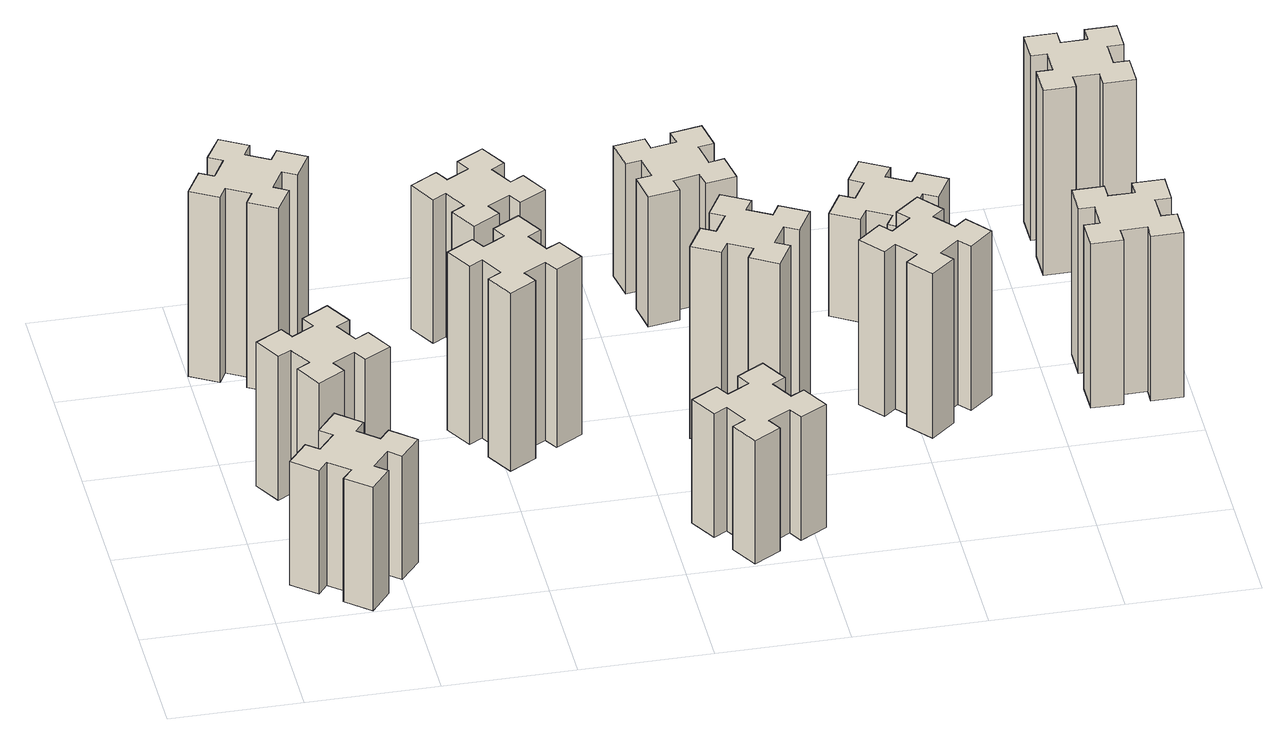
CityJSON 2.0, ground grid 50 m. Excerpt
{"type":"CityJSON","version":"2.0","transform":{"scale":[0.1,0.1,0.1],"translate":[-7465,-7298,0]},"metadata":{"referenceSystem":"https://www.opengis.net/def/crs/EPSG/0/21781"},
"CityObjects":{
"building1":{"type":"Building","attributes":{"class":"1000","function":"1000","usage":"1000","yearOfConstruction":2016,"roofType":"1000","measuredHeight":54,"storeysAboveGround":30,"storeysBelowGround":0},"geometry":[{"type":"Solid","lod":"1","boundaries":[[[[0,1,2,3,4,5,6,7,8,9,10,11,12,13,14,15,16,17,18,19]],[[17,16,20,21]],[[16,15,22,20]],[[15,14,23,22]],[[14,13,24,23]],[[13,12,25,24]],[[12,11,26,25]],[[11,10,27,26]],[[10,9,28,27]],[[9,8,29,28]],[[8,7,30,29]],[[7,6,31,30]],[[6,5,32,31]],[[5,4,33,32]],[[4,3,34,33]],[[3,2,35,34]],[[2,1,36,35]],[[1,0,37,36]],[[0,19,38,37]],[[19,18,39,38]],[[18,17,21,39]],[[24,25,26,27,28,29,30,31,32,33,34,35,36,37,38,39,21,20,22,23]]]]}]},
"building2":{"type":"Building","attributes":{"class":"1000","function":"1000","usage":"1000","yearOfConstruction":2016,"roofType":"1000","measuredHeight":63,"storeysAboveGround":30,"storeysBelowGround":0},"geometry":[{"type":"Solid","lod":"1","boundaries":[[[[40,41,42,43,44,45,46,47,48,49,50,51,52,53,54,55,56,57,58,59]],[[57,56,60,61]],[[56,55,62,60]],[[55,54,63,62]],[[54,53,64,63]],[[53,52,65,64]],[[52,51,66,65]],[[51,50,67,66]],[[50,49,68,67]],[[49,48,69,68]],[[48,47,70,69]],[[47,46,71,70]],[[46,45,72,71]],[[45,44,73,72]],[[44,43,74,73]],[[43,42,75,74]],[[42,41,76,75]],[[41,40,77,76]],[[40,59,78,77]],[[59,58,79,78]],[[58,57,61,79]],[[64,65,66,67,68,69,70,71,72,73,74,75,76,77,78,79,61,60,62,63]]]]}]},
"building3":{"type":"Building","attributes":{"class":"1000","function":"1000","usage":"1000","yearOfConstruction":2016,"roofType":"1000","measuredHeight":81,"storeysAboveGround":30,"storeysBelowGround":0},"geometry":[{"type":"Solid","lod":"1","boundaries":[[[[80,81,82,83,84,85,86,87,88,89,90,91,92,93,94,95,96,97,98,99]],[[97,96,100,101]],[[96,95,102,100]],[[95,94,103,102]],[[94,93,104,103]],[[93,92,105,104]],[[92,91,106,105]],[[91,90,107,106]],[[90,89,108,107]],[[89,88,109,108]],[[88,87,110,109]],[[87,86,111,110]],[[86,85,112,111]],[[85,84,113,112]],[[84,83,114,113]],[[83,82,115,114]],[[82,81,116,115]],[[81,80,117,116]],[[80,99,118,117]],[[99,98,119,118]],[[98,97,101,119]],[[104,105,106,107,108,109,110,111,112,113,114,115,116,117,118,119,101,100,102,103]]]]}]},
"building4":{"type":"Building","attributes":{"class":"1000","function":"1000","usage":"1000","yearOfConstruction":2016,"roofType":"1000","measuredHeight":78,"storeysAboveGround":30,"storeysBelowGround":0},"geometry":[{"type":"Solid","lod":"1","boundaries":[[[[120,121,122,123,124,125,126,127,128,129,130,131,132,133,134,135,136,137,138,139]],[[137,136,140,141]],[[136,135,142,140]],[[135,134,143,142]],[[134,133,144,143]],[[133,132,145,144]],[[132,131,146,145]],[[131,130,147,146]],[[130,129,148,147]],[[129,128,149,148]],[[128,127,150,149]],[[127,126,151,150]],[[126,125,152,151]],[[125,124,153,152]],[[124,123,154,153]],[[123,122,155,154]],[[122,121,156,155]],[[121,120,157,156]],[[120,139,158,157]],[[139,138,159,158]],[[138,137,141,159]],[[144,145,146,147,148,149,150,151,152,153,154,155,156,157,158,159,141,140,142,143]]]]}]},
"building5":{"type":"Building","attributes":{"class":"1000","function":"1000","usage":"1000","yearOfConstruction":2016,"roofType":"1000","measuredHeight":63,"storeysAboveGround":30,"storeysBelowGround":0},"geometry":[{"type":"Solid","lod":"1","boundaries":[[[[160,161,162,163,164,165,166,167,168,169,170,171,172,173,174,175,176,177,178,179]],[[177,176,180,181]],[[176,175,182,180]],[[175,174,183,182]],[[174,173,184,183]],[[173,172,185,184]],[[172,171,186,185]],[[171,170,187,186]],[[170,169,188,187]],[[169,168,189,188]],[[168,167,190,189]],[[167,166,191,190]],[[166,165,192,191]],[[165,164,193,192]],[[164,163,194,193]],[[163,162,195,194]],[[162,161,196,195]],[[161,160,197,196]],[[160,179,198,197]],[[179,178,199,198]],[[178,177,181,199]],[[184,185,186,187,188,189,190,191,192,193,194,195,196,197,198,199,181,180,182,183]]]]}]},
"building6":{"type":"Building","attributes":{"class":"1000","function":"1000","usage":"1000","yearOfConstruction":2016,"roofType":"1000","measuredHeight":54,"storeysAboveGround":30,"storeysBelowGround":0},"geometry":[{"type":"Solid","lod":"1","boundaries":[[[[200,201,202,203,204,205,206,207,208,209,210,211,212,213,214,215,216,217,218,219]],[[217,216,220,221]],[[216,215,222,220]],[[215,214,223,222]],[[214,213,224,223]],[[213,212,225,224]],[[212,211,226,225]],[[211,210,227,226]],[[210,209,228,227]],[[209,208,229,228]],[[208,207,230,229]],[[207,206,231,230]],[[206,205,232,231]],[[205,204,233,232]],[[204,203,234,233]],[[203,202,235,234]],[[202,201,236,235]],[[201,200,237,236]],[[200,219,238,237]],[[219,218,239,238]],[[218,217,221,239]],[[224,225,226,227,228,229,230,231,232,233,234,235,236,237,238,239,221,220,222,223]]]]}]},
"building7":{"type":"Building","attributes":{"class":"1000","function":"1000","usage":"1000","yearOfConstruction":2016,"roofType":"1000","measuredHeight":84,"storeysAboveGround":30,"storeysBelowGround":0},"geometry":[{"type":"Solid","lod":"1","boundaries":[[[[240,241,242,243,244,245,246,247,248,249,250,251,252,253,254,255,256,257,258,259]],[[257,256,260,261]],[[256,255,262,260]],[[255,254,263,262]],[[254,253,264,263]],[[253,252,265,264]],[[252,251,266,265]],[[251,250,267,266]],[[250,249,268,267]],[[249,248,269,268]],[[248,247,270,269]],[[247,246,271,270]],[[246,245,272,271]],[[245,244,273,272]],[[244,243,274,273]],[[243,242,275,274]],[[242,241,276,275]],[[241,240,277,276]],[[240,259,278,277]],[[259,258,279,278]],[[258,257,261,279]],[[264,265,266,267,268,269,270,271,272,273,274,275,276,277,278,279,261,260,262,263]]]]}]},
"building8":{"type":"Building","attributes":{"class":"1000","function":"1000","usage":"1000","yearOfConstruction":2016,"roofType":"1000","measuredHeight":57,"storeysAboveGround":30,"storeysBelowGround":0},"geometry":[{"type":"Solid","lod":"1","boundaries":[[[[280,281,282,283,284,285,286,287,288,289,290,291,292,293,294,295,296,297,298,299]],[[297,296,300,301]],[[296,295,302,300]],[[295,294,303,302]],[[294,293,304,303]],[[293,292,305,304]],[[292,291,306,305]],[[291,290,307,306]],[[290,289,308,307]],[[289,288,309,308]],[[288,287,310,309]],[[287,286,311,310]],[[286,285,312,311]],[[285,284,313,312]],[[284,283,314,313]],[[283,282,315,314]],[[282,281,316,315]],[[281,280,317,316]],[[280,299,318,317]],[[299,298,319,318]],[[298,297,301,319]],[[304,305,306,307,308,309,310,311,312,313,314,315,316,317,318,319,301,300,302,303]]]]}]},
"building9":{"type":"Building","attributes":{"class":"1000","function":"1000","usage":"1000","yearOfConstruction":2016,"roofType":"1000","measuredHeight":72,"storeysAboveGround":30,"storeysBelowGround":0},"geometry":[{"type":"Solid","lod":"1","boundaries":[[[[320,321,322,323,324,325,326,327,328,329,330,331,332,333,334,335,336,337,338,339]],[[337,336,340,341]],[[336,335,342,340]],[[335,334,343,342]],[[334,333,344,343]],[[333,332,345,344]],[[332,331,346,345]],[[331,330,347,346]],[[330,329,348,347]],[[329,328,349,348]],[[328,327,350,349]],[[327,326,351,350]],[[326,325,352,351]],[[325,324,353,352]],[[324,323,354,353]],[[323,322,355,354]],[[322,321,356,355]],[[321,320,357,356]],[[320,339,358,357]],[[339,338,359,358]],[[338,337,341,359]],[[344,345,346,347,348,349,350,351,352,353,354,355,356,357,358,359,341,340,342,343]]]]}]},
"building10":{"type":"Building","attributes":{"class":"1000","function":"1000","usage":"1000","yearOfConstruction":2016,"roofType":"1000","measuredHeight":45,"storeysAboveGround":30,"storeysBelowGround":0},"geometry":[{"type":"Solid","lod":"1","boundaries":[[[[360,361,362,363,364,365,366,367,368,369,370,371,372,373,374,375,376,377,378,379]],[[377,376,380,381]],[[376,375,382,380]],[[375,374,383,382]],[[374,373,384,383]],[[373,372,385,384]],[[372,371,386,385]],[[371,370,387,386]],[[370,369,388,387]],[[369,368,389,388]],[[368,367,390,389]],[[367,366,391,390]],[[366,365,392,391]],[[365,364,393,392]],[[364,363,394,393]],[[363,362,395,394]],[[362,361,396,395]],[[361,360,397,396]],[[360,379,398,397]],[[379,378,399,398]],[[378,377,381,399]],[[384,385,386,387,388,389,390,391,392,393,394,395,396,397,398,399,381,380,382,383]]]]}]},
"building11":{"type":"Building","attributes":{"class":"1000","function":"1000","usage":"1000","yearOfConstruction":2016,"roofType":"1000","measuredHeight":72,"storeysAboveGround":30,"storeysBelowGround":0},"geometry":[{"type":"Solid","lod":"1","boundaries":[[[[400,401,402,403,404,405,406,407,408,409,410,411,412,413,414,415,416,417,418,419]],[[417,416,420,421]],[[416,415,422,420]],[[415,414,423,422]],[[414,413,424,423]],[[413,412,425,424]],[[412,411,426,425]],[[411,410,427,426]],[[410,409,428,427]],[[409,408,429,428]],[[408,407,430,429]],[[407,406,431,430]],[[406,405,432,431]],[[405,404,433,432]],[[404,403,434,433]],[[403,402,435,434]],[[402,401,436,435]],[[401,400,437,436]],[[400,419,438,437]],[[419,418,439,438]],[[418,417,421,439]],[[424,425,426,427,428,429,430,431,432,433,434,435,436,437,438,439,421,420,422,423]]]]}]},
"building12":{"type":"Building","attributes":{"class":"1000","function":"1000","usage":"1000","yearOfConstruction":2016,"roofType":"1000","measuredHeight":81,"storeysAboveGround":30,"storeysBelowGround":0},"geometry":[{"type":"Solid","lod":"1","boundaries":[[[[440,441,442,443,444,445,446,447,448,449,450,451,452,453,454,455,456,457,458,459]],[[457,456,460,461]],[[456,455,462,460]],[[455,454,463,462]],[[454,453,464,463]],[[453,452,465,464]],[[452,451,466,465]],[[451,450,467,466]],[[450,449,468,467]],[[449,448,469,468]],[[448,447,470,469]],[[447,446,471,470]],[[446,445,472,471]],[[445,444,473,472]],[[444,443,474,473]],[[443,442,475,474]],[[442,441,476,475]],[[441,440,477,476]],[[440,459,478,477]],[[459,458,479,478]],[[458,457,461,479]],[[464,465,466,467,468,469,470,471,472,473,474,475,476,477,478,479,461,460,462,463]]]]}]}
},
"vertices":[
[387,136,0],[452,213,0],[498,174,0],[575,266,0],[483,343,0],[444,297,0],[368,362,0],[406,408,0],[314,485,0],[237,393,0],[283,354,0],[219,278,0],[173,316,0],[96,224,0],[188,147,0],[226,193,0],[303,129,0],[264,83,0],[356,6,0],[433,98,0],[303,129,540],[264,83,540],[226,193,540],[188,147,540],[96,224,540],[173,316,540],[219,278,540],[283,354,540],[237,393,540],[314,485,540],[406,408,540],[368,362,540],[444,297,540],[483,343,540],[575,266,540],[498,174,540],[452,213,540],[387,136,540],[433,98,540],[356,6,540],
[456,797,0],[406,884,0],[458,914,0],[398,1018,0],[294,958,0],[324,906,0],[237,856,0],[207,908,0],[103,848,0],[163,744,0],[215,774,0],[265,687,0],[213,657,0],[273,553,0],[377,613,0],[347,665,0],[434,715,0],[464,663,0],[568,723,0],[508,827,0],[434,715,630],[464,663,630],[347,665,630],[377,613,630],[273,553,630],[213,657,630],[265,687,630],[215,774,630],[163,744,630],[103,848,630],[207,908,630],[237,856,630],[324,906,630],[294,958,630],[398,1018,630],[458,914,630],[406,884,630],[456,797,630],[508,827,630],[568,723,630],
[334,1696,0],[247,1746,0],[277,1798,0],[173,1858,0],[113,1754,0],[165,1724,0],[115,1637,0],[63,1667,0],[3,1563,0],[107,1503,0],[137,1555,0],[224,1505,0],[194,1453,0],[298,1393,0],[358,1497,0],[306,1527,0],[356,1614,0],[408,1584,0],[468,1688,0],[364,1748,0],[356,1614,810],[408,1584,810],[306,1527,810],[358,1497,810],[298,1393,810],[194,1453,810],[224,1505,810],[137,1555,810],[107,1503,810],[3,1563,810],[63,1667,810],[115,1637,810],[165,1724,810],[113,1754,810],[173,1858,810],[277,1798,810],[247,1746,810],[334,1696,810],[364,1748,810],[468,1688,810],
[1196,997,0],[1146,1084,0],[1198,1114,0],[1138,1218,0],[1034,1158,0],[1064,1106,0],[977,1056,0],[947,1108,0],[843,1048,0],[903,944,0],[955,974,0],[1005,887,0],[953,857,0],[1013,753,0],[1117,813,0],[1087,865,0],[1174,915,0],[1204,863,0],[1308,923,0],[1248,1027,0],[1174,915,780],[1204,863,780],[1087,865,780],[1117,813,780],[1013,753,780],[953,857,780],[1005,887,780],[955,974,780],[903,944,780],[843,1048,780],[947,1108,780],[977,1056,780],[1064,1106,780],[1034,1158,780],[1138,1218,780],[1198,1114,780],[1146,1084,780],[1196,997,780],[1248,1027,780],[1308,923,780],
[1064,1746,0],[977,1696,0],[947,1748,0],[843,1688,0],[903,1584,0],[955,1614,0],[1005,1527,0],[953,1497,0],[1013,1393,0],[1117,1453,0],[1087,1505,0],[1174,1555,0],[1204,1503,0],[1308,1563,0],[1248,1667,0],[1196,1637,0],[1146,1724,0],[1198,1754,0],[1138,1858,0],[1034,1798,0],[1146,1724,630],[1198,1754,630],[1196,1637,630],[1248,1667,630],[1308,1563,630],[1204,1503,630],[1174,1555,630],[1087,1505,630],[1117,1453,630],[1013,1393,630],[953,1497,630],[1005,1527,630],[955,1614,630],[903,1584,630],[843,1688,630],[947,1748,630],[977,1696,630],[1064,1746,630],[1034,1798,630],[1138,1858,630],
[1804,366,0],[1717,316,0],[1687,368,0],[1583,308,0],[1643,204,0],[1695,234,0],[1745,147,0],[1693,117,0],[1753,13,0],[1857,73,0],[1827,125,0],[1914,175,0],[1944,123,0],[2048,183,0],[1988,287,0],[1936,257,0],[1886,344,0],[1938,374,0],[1878,478,0],[1774,418,0],[1886,344,540],[1938,374,540],[1936,257,540],[1988,287,540],[2048,183,540],[1944,123,540],[1914,175,540],[1827,125,540],[1857,73,540],[1753,13,540],[1693,117,540],[1745,147,540],[1695,234,540],[1643,204,540],[1583,308,540],[1687,368,540],[1717,316,540],[1804,366,540],[1774,418,540],[1878,478,540],
[2014,956,0],[1927,1006,0],[1957,1058,0],[1853,1118,0],[1793,1014,0],[1845,984,0],[1795,897,0],[1743,927,0],[1683,823,0],[1787,763,0],[1817,815,0],[1904,765,0],[1874,713,0],[1978,653,0],[2038,757,0],[1986,787,0],[2036,874,0],[2088,844,0],[2148,948,0],[2044,1008,0],[2036,874,840],[2088,844,840],[1986,787,840],[2038,757,840],[1978,653,840],[1874,713,840],[1904,765,840],[1817,815,840],[1787,763,840],[1683,823,840],[1743,927,840],[1795,897,840],[1845,984,840],[1793,1014,840],[1853,1118,840],[1957,1058,840],[1927,1006,840],[2014,956,840],[2044,1008,840],[2148,948,840],
[1698,1755,0],[1716,1657,0],[1657,1647,0],[1677,1528,0],[1796,1549,0],[1785,1608,0],[1884,1626,0],[1894,1567,0],[2012,1587,0],[1991,1706,0],[1932,1695,0],[1915,1794,0],[1974,1804,0],[1953,1922,0],[1835,1901,0],[1845,1842,0],[1747,1825,0],[1737,1884,0],[1618,1863,0],[1639,1745,0],[1747,1825,570],[1737,1884,570],[1845,1842,570],[1835,1901,570],[1953,1922,570],[1974,1804,570],[1915,1794,570],[1932,1695,570],[1991,1706,570],[2012,1587,570],[1894,1567,570],[1884,1626,570],[1785,1608,570],[1796,1549,570],[1677,1528,570],[1657,1647,570],[1716,1657,570],[1698,1755,570],[1639,1745,570],[1618,1863,570],
[2523,1002,0],[2446,937,0],[2408,983,0],[2316,906,0],[2393,814,0],[2439,853,0],[2503,776,0],[2457,738,0],[2534,646,0],[2626,723,0],[2588,769,0],[2664,833,0],[2703,787,0],[2795,864,0],[2718,956,0],[2672,918,0],[2607,994,0],[2653,1033,0],[2576,1125,0],[2484,1048,0],[2607,994,720],[2653,1033,720],[2672,918,720],[2718,956,720],[2795,864,720],[2703,787,720],[2664,833,720],[2588,769,720],[2626,723,720],[2534,646,720],[2457,738,720],[2503,776,720],[2439,853,720],[2393,814,720],[2316,906,720],[2408,983,720],[2446,937,720],[2523,1002,720],[2484,1048,720],[2576,1125,720],
[2457,1455,0],[2544,1405,0],[2514,1353,0],[2618,1293,0],[2678,1397,0],[2626,1427,0],[2676,1514,0],[2728,1484,0],[2788,1588,0],[2684,1648,0],[2654,1596,0],[2567,1646,0],[2597,1698,0],[2493,1758,0],[2433,1654,0],[2485,1624,0],[2435,1537,0],[2383,1567,0],[2323,1463,0],[2427,1403,0],[2435,1537,450],[2383,1567,450],[2485,1624,450],[2433,1654,450],[2493,1758,450],[2597,1698,450],[2567,1646,450],[2654,1596,450],[2684,1648,450],[2788,1588,450],[2728,1484,450],[2676,1514,450],[2626,1427,450],[2678,1397,450],[2618,1293,450],[2514,1353,450],[2544,1405,450],[2457,1455,450],[2427,1403,450],[2323,1463,450],
[3345,995,0],[3245,995,0],[3245,1055,0],[3125,1055,0],[3125,935,0],[3185,935,0],[3185,835,0],[3125,835,0],[3125,715,0],[3245,715,0],[3245,775,0],[3345,775,0],[3345,715,0],[3465,715,0],[3465,835,0],[3405,835,0],[3405,935,0],[3465,935,0],[3465,1055,0],[3345,1055,0],[3405,935,720],[3465,935,720],[3405,835,720],[3465,835,720],[3465,715,720],[3345,715,720],[3345,775,720],[3245,775,720],[3245,715,720],[3125,715,720],[3125,835,720],[3185,835,720],[3185,935,720],[3125,935,720],[3125,1055,720],[3245,1055,720],[3245,995,720],[3345,995,720],[3345,1055,720],[3465,1055,720],
[3245,1615,0],[3345,1615,0],[3345,1555,0],[3465,1555,0],[3465,1675,0],[3405,1675,0],[3405,1775,0],[3465,1775,0],[3465,1895,0],[3345,1895,0],[3345,1835,0],[3245,1835,0],[3245,1895,0],[3125,1895,0],[3125,1775,0],[3185,1775,0],[3185,1675,0],[3125,1675,0],[3125,1555,0],[3245,1555,0],[3185,1675,810],[3125,1675,810],[3185,1775,810],[3125,1775,810],[3125,1895,810],[3245,1895,810],[3245,1835,810],[3345,1835,810],[3345,1895,810],[3465,1895,810],[3465,1775,810],[3405,1775,810],[3405,1675,810],[3465,1675,810],[3465,1555,810],[3345,1555,810],[3345,1615,810],[3245,1615,810],[3245,1555,810],[3125,1555,810]
]}
